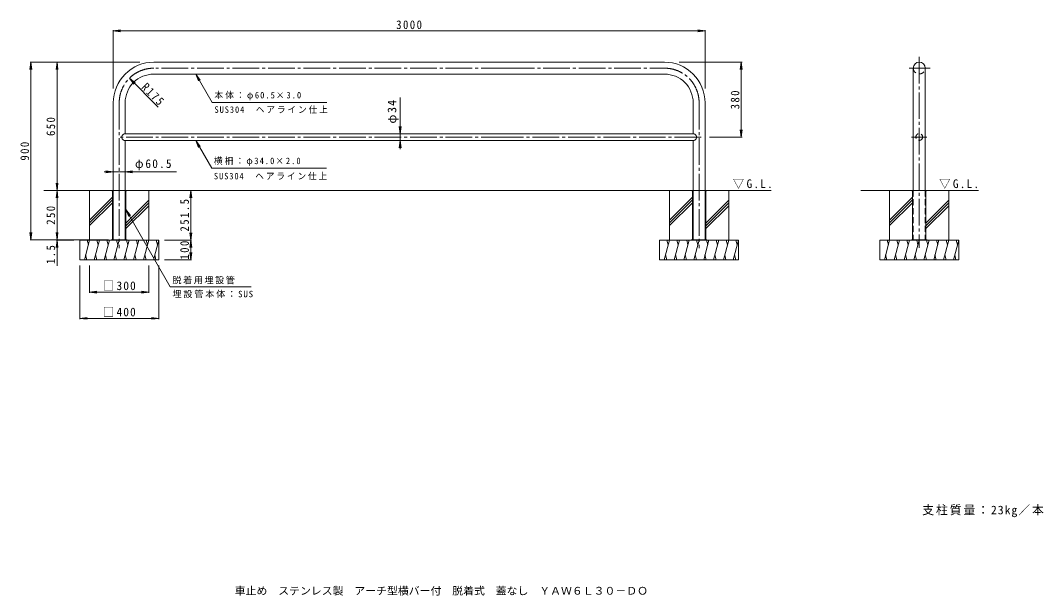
# Model space of a CAD drawing. Units: millimetres, scale not verified. Extents: x -2534 to 2653, y -2072 to 842.
import ezdxf
from ezdxf.enums import TextEntityAlignment as Align

# ---------------------------------------------------------------- set-up
doc = ezdxf.new("R2010")
doc.units = ezdxf.units.MM
doc.header["$LTSCALE"] = 15
doc.linetypes.add('CHAIN2', pattern=[12, 9, -1, 1, -1])
doc.linetypes.add('DASHED2', pattern=[3, 2, -1])
for name, color, linetype, lineweight in [('A-0_通り芯', 4, 'Continuous', 9), ('A-1_躯体', 7, 'Continuous', 9), ('A-2_仕上', 3, 'Continuous', 9), ('A-3_寸法', 3, 'DASHED2', 9), ('A-4_文字', 7, 'Continuous', 9), ('A-5_建具', 7, 'Continuous', 9), ('A-E_見え係り', 6, 'Continuous', 5)]:
    doc.layers.add(name, color=color, linetype=linetype, lineweight=lineweight)
doc.layers.add('F-5_F-5ﾚｲﾔ', color=2, linetype='Continuous')
doc.layers.add('F-F_F-Fﾚｲﾔ', color=2, linetype='Continuous')
doc.styles.add('ＭＳ ゴシック', font='')
doc.styles.get('ＭＳ ゴシック').set_extended_font_data('MS Gothic')

msp = doc.modelspace()

# ---------------------------------------------------------------- linework, layer by layer
at = {"layer": 'A-0_通り芯', "color": 7, "linetype": 'CHAIN2'}
for p, q in [((2022.47, 658.06), (2022.47, -310.11)), ((-63.19, 600.65), (-1857.93, 600.65)), ((-63.19, 600.65), (731.56, 600.65)), ((1970.59, 601.54), (2077.61, 601.54)), ((-2032.94, 425.65), (-2032.94, -311)), ((906.56, 425.65), (906.56, -311)), ((-63.19, 250.9), (-2040.52, 250.9)), ((917.02, 250.9), (-63.19, 250.9)), ((1983.69, 251.79), (2060.81, 251.79))]:
    msp.add_line(p, q, dxfattribs=at)
at = {"layer": 'A-0_通り芯'}
for p, q in [((-2070.44, -19.1), (-2032.94, -19.1)), ((-2070.44, -19.1), (-2070.44, -20.6)), ((-2070.44, -19.1), (-2070.44, -20.6)), ((-2066.94, -20.6), (-2070.44, -20.6)), ((-2066.94, -20.6), (-2066.94, -269.1)), ((-1995.44, -19.1), (-2032.94, -19.1)), ((-1998.94, -20.6), (-1998.94, -269.1)), ((-1995.44, -20.6), (-1998.94, -20.6)), ((-1995.44, -19.1), (-1995.44, -20.6)), ((869.06, -19.1), (906.56, -19.1)), ((869.06, -19.1), (869.06, -20.6)), ((869.06, -19.1), (869.06, -20.6)), ((872.56, -20.6), (869.06, -20.6)), ((872.56, -20.6), (872.56, -269.1)), ((944.06, -19.1), (906.56, -19.1)), ((940.56, -20.6), (940.56, -269.1)), ((944.06, -20.6), (940.56, -20.6)), ((944.06, -19.1), (944.06, -20.6)), ((1984.97, -19.1), (1984.97, -20.6)), ((1984.97, -19.1), (1984.97, -20.6)), ((1984.97, -19.1), (2059.97, -19.1)), ((1984.97, -20.6), (1988.47, -20.6)), ((1988.47, -20.6), (1988.47, -269.1)), ((2056.47, -20.6), (2056.47, -269.1)), ((2059.97, -20.6), (2056.47, -20.6)), ((2059.97, -19.1), (2059.97, -20.6))]:
    msp.add_line(p, q, dxfattribs=at)
at = {"layer": 'A-0_通り芯', "linetype": 'DASHED2'}
for p, q in [((-2065.44, -20.6), (-2065.44, -269.1)), ((-2000.44, -20.6), (-2000.44, -269.1)), ((874.06, -20.6), (874.06, -269.1)), ((939.06, -20.6), (939.06, -269.1)), ((1989.97, -20.6), (1989.97, -269.1)), ((2054.97, -20.6), (2054.97, -269.1))]:
    msp.add_line(p, q, dxfattribs=at)
at = {"layer": 'A-0_通り芯', "color": 7, "linetype": 'CHAIN2'}
for centre, start, end in [((-1857.94, 425.65), 89.99976, 180), ((731.56, 425.65), 0, 90.00024)]:
    msp.add_arc(centre, 175, start, end, dxfattribs=at)
at = {"layer": 'A-0_通り芯', "linetype": 'DASHED2'}
for centre, start, end in [((-2066.94, -20.6), 0, 90), ((-1998.94, -20.6), 90, 180), ((872.56, -20.6), 0, 90), ((940.56, -20.6), 90, 180), ((1988.47, -20.6), 0, 90), ((2056.47, -20.6), 90, 180)]:
    msp.add_arc(centre, 1.5, start, end, dxfattribs=at)
at = {"layer": 'A-1_躯体', "color": 3}
for p, q in [((1992.22, 85.88), (1992.22, -19.1)), ((2052.72, 70.39), (2052.72, -19.1))]:
    msp.add_line(p, q, dxfattribs=at)
at = {"layer": 'A-1_躯体'}
for p, q in [((-1992.94, -269.1), (-2072.94, -269.1)), ((-2072.94, -269.1), (-2072.94, -270.6)), ((-2045.44, -269.1), (-2045.44, -270.6)), ((-2020.44, -269.1), (-2020.44, -270.6)), ((-1992.94, -269.1), (-1992.94, -270.6)), ((946.56, -269.1), (866.56, -269.1)), ((866.56, -269.1), (866.56, -270.6)), ((894.06, -269.1), (894.06, -270.6)), ((919.06, -269.1), (919.06, -270.6)), ((946.56, -269.1), (946.56, -270.6)), ((1982.47, -269.1), (1982.47, -270.6)), ((2062.47, -269.1), (1982.47, -269.1)), ((2009.97, -269.1), (2009.97, -270.6)), ((2034.97, -269.1), (2034.97, -270.6)), ((2062.47, -269.1), (2062.47, -270.6))]:
    msp.add_line(p, q, dxfattribs=at)
at = {"layer": 'A-2_仕上'}
for p, q in [((-63.19, 630.9), (-1857.93, 630.9)), ((-63.19, 630.9), (731.56, 630.9)), ((1992.22, 601.54), (1992.22, 51.52)), ((2052.72, 601.54), (2052.72, 51.58)), ((-63.19, 570.4), (-1857.93, 570.4)), ((-63.19, 570.4), (731.56, 570.4)), ((-2063.19, 425.65), (-2063.19, -269.1)), ((-2002.69, 425.65), (-2002.69, 267.9)), ((876.31, 425.65), (876.31, 267.9)), ((936.81, 425.65), (936.81, -269.1)), ((-63.19, 267.9), (-2002.69, 267.9)), ((-63.19, 267.9), (876.31, 267.9)), ((-2002.69, 233.9), (-63.19, 233.9)), ((-2002.69, 233.9), (-2002.69, -269.1)), ((876.31, 233.9), (-63.19, 233.9)), ((876.31, 233.9), (876.31, -269.1))]:
    msp.add_line(p, q, dxfattribs=at)
at = {"layer": 'A-2_仕上', "linetype": 'DASHED2'}
msp.add_circle((2022.47, 251.79), 17, dxfattribs=at)
at = {"layer": 'A-2_仕上'}
for centre, radius, start, end in [((-1857.94, 425.65), 205.25, 89.99977, 180), ((731.56, 425.65), 205.25, 0, 90.00023), ((2022.47, 601.54), 30.25, 0, 180), ((-1857.94, 425.65), 144.75, 89.9998, 180), ((731.56, 425.65), 144.75, 0, 90.0002), ((-2002.69, 250.9), 17, 89.99959, 270), ((876.31, 250.9), 17, 270, 90.00041)]:
    msp.add_arc(centre, radius, start, end, dxfattribs=at)
at = {"layer": 'A-2_仕上', "linetype": 'DASHED2'}
msp.add_arc((2022.47, 601.54), 30.25, 180.00047, 0.00047, dxfattribs=at)
at = {"layer": 'A-3_寸法'}
for p, q in [((-2063.19, -19.1), (-2063.19, -269.1)), ((-2002.69, -19.1), (-2002.69, -269.1)), ((876.31, -19.1), (876.31, -269.1)), ((936.81, -19.1), (936.81, -269.1)), ((1992.22, -19.1), (1992.22, -269.1)), ((2052.72, -19.1), (2052.72, -269.1))]:
    msp.add_line(p, q, dxfattribs=at)
at = {"layer": 'A-4_文字'}
for p, q in [((-2063.19, 789.31), (-2026.01, 794.21)), ((-2063.19, 793.81), (-2063.19, 498.4)), ((-2063.19, 789.31), (936.81, 789.31)), ((-2063.19, 789.31), (-2026.01, 784.42)), ((936.81, 789.31), (899.64, 794.21)), ((936.81, 789.31), (899.64, 784.42)), ((936.81, 793.81), (936.81, 498.4)), ((-2480.41, 630.9), (-2485.3, 593.72)), ((-2484.91, 630.9), (-1928.41, 630.9)), ((-2480.41, -269.1), (-2480.41, 630.9)), ((-2480.41, 630.9), (-2475.51, 593.72)), ((-2348.31, 630.9), (-2353.2, 593.72)), ((-2348.31, -269.1), (-2348.31, 630.9)), ((-2348.31, 630.9), (-2343.41, 593.72)), ((1124.71, 630.9), (805.85, 630.9)), ((1120.21, 630.9), (1115.31, 593.72)), ((1120.21, 250.9), (1120.21, 630.9)), ((1120.21, 630.9), (1125.1, 593.72)), ((-1981.68, 549.4), (-1951.94, 526.56)), ((-1981.68, 549.4), (-1958.86, 519.64)), ((-1834.96, 402.59), (-1981.68, 549.4)), ((-1644.81, 570.4), (-1621.98, 540.65)), ((-1644.81, 570.4), (-1630.46, 535.76)), ((-608.2, 267.9), (-608.2, 452.18)), ((-608.2, 267.9), (-613.09, 305.08)), ((-608.2, 267.9), (-603.3, 305.08)), ((-608.2, 267.9), (-608.2, 233.9)), ((1120.21, 250.9), (1115.31, 288.08)), ((1120.21, 250.9), (1125.1, 288.08)), ((-1644.81, 233.9), (-1621.9, 204.22)), ((-1644.81, 233.9), (-1630.36, 199.3)), ((-608.2, 233.9), (-613.09, 196.72)), ((-608.2, 233.9), (-603.3, 196.72)), ((-608.2, 233.9), (-608.2, 190.88)), ((1124.71, 250.9), (959.85, 250.9)), ((-2063.19, 75.43), (-2109.17, 75.43)), ((-2063.19, 75.43), (-2100.36, 80.32)), ((-2063.19, 75.43), (-2100.36, 70.53)), ((-2002.69, 75.43), (-2063.19, 75.43)), ((-2002.69, 75.43), (-1965.51, 80.32)), ((-2002.69, 75.43), (-1965.51, 70.53)), ((-2002.69, 75.43), (-1742.09, 75.43)), ((-2348.31, -19.1), (-2353.2, 18.08)), ((-2348.31, -19.1), (-2343.41, 18.08)), ((-2348.31, -19.1), (-2353.2, -56.27)), ((-2348.31, -19.1), (-2343.41, -56.27)), ((-1670.22, -19.1), (-1675.11, -56.27)), ((-1670.22, -19.1), (-1665.32, -56.27)), ((-1670.22, -270.6), (-1670.22, -19.1)), ((-1998.94, -116.24), (-1976.2, -146.06)), ((-1998.94, -116.24), (-1984.69, -150.93)), ((-2480.41, -269.1), (-2485.3, -231.92)), ((-2480.41, -269.1), (-2475.51, -231.92)), ((-2348.31, -269.1), (-2353.2, -231.92)), ((-2348.31, -269.1), (-2343.41, -231.92)), ((-1670.22, -270.6), (-1675.11, -233.42)), ((-1670.22, -270.6), (-1665.32, -233.42)), ((-2484.91, -269.1), (-2086.89, -269.1)), ((-2352.81, -270.6), (-2262.94, -270.6)), ((-2348.31, -270.6), (-2343.41, -307.77)), ((-2348.31, -270.6), (-2348.31, -401.35)), ((-1665.72, -270.6), (-1802.94, -270.6)), ((-1670.22, -270.6), (-1675.11, -307.77)), ((-1670.22, -370.6), (-1670.22, -270.6)), ((-1670.22, -270.6), (-1665.32, -307.77)), ((-1670.22, -370.6), (-1675.11, -333.42)), ((-1670.22, -370.6), (-1665.32, -333.42)), ((-2232.94, -671.86), (-2232.94, -399.1)), ((-2182.94, -538.8), (-2182.94, -399.1)), ((-1882.94, -538.8), (-1882.94, -399.1)), ((-1832.94, -671.86), (-1832.94, -399.1)), ((-1665.72, -370.6), (-1802.94, -370.6)), ((-2182.94, -534.3), (-2145.76, -529.41)), ((-2182.94, -534.3), (-1882.94, -534.3)), ((-2182.94, -534.3), (-2145.76, -539.2)), ((-1882.94, -534.3), (-1920.11, -529.41)), ((-1882.94, -534.3), (-1920.11, -539.2)), ((-2232.94, -667.36), (-2195.76, -662.46)), ((-2232.94, -667.36), (-1832.94, -667.36)), ((-2232.94, -667.36), (-2195.76, -672.25)), ((-1832.94, -667.36), (-1870.11, -662.46)), ((-1832.94, -667.36), (-1870.11, -672.25))]:
    msp.add_line(p, q, dxfattribs=at)
msp.add_lwpolyline([(-2348.31, -269.1), (-2348.31, -270.6), (-2353.2, -307.77)], dxfattribs=at)
at = {"layer": 'A-5_建具'}
for p, q in [((-1644.81, 570.4), (-1561.82, 426.66)), ((-1561.82, 426.66), (-980.17, 426.66)), ((-1644.81, 233.9), (-1563.49, 93.95)), ((-1563.49, 93.95), (-983.02, 93.95)), ((-1998.94, -116.24), (-1774.89, -507.09)), ((-1363.44, -507.09), (-1774.89, -507.09))]:
    msp.add_line(p, q, dxfattribs=at)
at = {"layer": 'A-E_見え係り'}
for p, q in [((-2070.44, -19.1), (-2415.84, -19.1)), ((-2182.94, -270.6), (-2182.94, -19.1)), ((-1995.44, -19.1), (876.31, -19.1)), ((-1882.94, -270.6), (-1882.94, -19.1)), ((756.56, -270.6), (756.56, -19.1)), ((1272.3, -19.1), (936.81, -19.1)), ((1056.56, -270.6), (1056.56, -19.1)), ((1725.92, -19.1), (1984.97, -19.1)), ((1872.47, -270.6), (1872.47, -19.1)), ((2059.97, -19.1), (2322.17, -19.1)), ((2172.47, -270.6), (2172.47, -19.1)), ((-2066.94, -53.29), (-2182.94, -169.29)), ((-2066.94, -67.43), (-2182.94, -183.43)), ((-2066.94, -81.57), (-2182.94, -197.57)), ((-1882.94, -68.17), (-1998.94, -184.17)), ((-1882.94, -82.31), (-1998.94, -198.31)), ((-1882.94, -96.45), (-1998.94, -212.45)), ((872.56, -53.29), (756.56, -169.29)), ((872.56, -67.43), (756.56, -183.43)), ((872.56, -81.57), (756.56, -197.57)), ((1056.56, -68.17), (940.56, -184.17)), ((1056.56, -82.31), (940.56, -198.31)), ((1056.56, -96.45), (940.56, -212.45)), ((1988.47, -53.29), (1872.47, -169.29)), ((1988.47, -67.43), (1872.47, -183.43)), ((1988.47, -81.57), (1872.47, -197.57)), ((2172.47, -68.17), (2056.47, -184.17)), ((2172.47, -82.31), (2056.47, -198.31)), ((2172.47, -96.45), (2056.47, -212.45)), ((-2232.94, -270.6), (-1832.94, -270.6)), ((-2232.94, -370.6), (-2232.94, -270.6)), ((-2182.94, -270.6), (-2209.73, -370.6)), ((-2195.98, -270.6), (-2189.46, -294.95)), ((-2132.94, -270.6), (-2159.73, -370.6)), ((-2145.98, -270.6), (-2139.46, -294.95)), ((-2082.94, -270.6), (-2109.73, -370.6)), ((-2095.98, -270.6), (-2089.46, -294.95)), ((-2032.94, -270.6), (-2059.73, -370.6)), ((-2045.98, -270.6), (-2039.46, -294.95)), ((-1982.94, -270.6), (-2009.73, -370.6)), ((-1995.98, -270.6), (-1989.46, -294.95)), ((-1932.94, -270.6), (-1959.73, -370.6)), ((-1945.98, -270.6), (-1939.46, -294.95)), ((-1882.94, -270.6), (-1909.73, -370.6)), ((-1895.98, -270.6), (-1889.46, -294.95)), ((-1832.94, -270.6), (-1859.73, -370.6)), ((-1845.98, -270.6), (-1839.46, -294.95)), ((-1832.94, -370.6), (-1832.94, -270.6)), ((706.56, -270.6), (1106.56, -270.6)), ((706.56, -370.6), (706.56, -270.6)), ((756.56, -270.6), (729.77, -370.6)), ((743.52, -270.6), (750.04, -294.95)), ((806.56, -270.6), (779.77, -370.6)), ((793.52, -270.6), (800.04, -294.95)), ((856.56, -270.6), (829.77, -370.6)), ((843.52, -270.6), (850.04, -294.95)), ((906.56, -270.6), (879.77, -370.6)), ((893.52, -270.6), (900.04, -294.95)), ((956.56, -270.6), (929.77, -370.6)), ((943.52, -270.6), (950.04, -294.95)), ((1006.56, -270.6), (979.77, -370.6)), ((993.52, -270.6), (1000.04, -294.95)), ((1056.56, -270.6), (1029.77, -370.6)), ((1043.52, -270.6), (1050.04, -294.95)), ((1106.56, -270.6), (1079.77, -370.6)), ((1093.52, -270.6), (1100.04, -294.95)), ((1106.56, -370.6), (1106.56, -270.6)), ((1822.47, -270.6), (2222.47, -270.6)), ((1822.47, -370.6), (1822.47, -270.6)), ((1872.47, -270.6), (1845.68, -370.6)), ((1859.43, -270.6), (1865.95, -294.95)), ((1922.47, -270.6), (1895.68, -370.6)), ((1909.43, -270.6), (1915.95, -294.95)), ((1972.47, -270.6), (1945.68, -370.6)), ((1959.43, -270.6), (1965.95, -294.95)), ((2022.47, -270.6), (1995.68, -370.6)), ((2009.43, -270.6), (2015.95, -294.95)), ((2072.47, -270.6), (2045.68, -370.6)), ((2059.43, -270.6), (2065.95, -294.95)), ((2122.47, -270.6), (2095.68, -370.6)), ((2109.43, -270.6), (2115.95, -294.95)), ((2172.47, -270.6), (2145.68, -370.6)), ((2159.43, -270.6), (2165.95, -294.95)), ((2222.47, -270.6), (2195.68, -370.6)), ((2209.43, -270.6), (2215.95, -294.95)), ((2222.47, -370.6), (2222.47, -270.6)), ((-2196.68, -370.6), (-2203.21, -346.25)), ((-2146.68, -370.6), (-2153.21, -346.25)), ((-2096.68, -370.6), (-2103.21, -346.25)), ((-2046.68, -370.6), (-2053.21, -346.25)), ((-1996.68, -370.6), (-2003.21, -346.25)), ((-1946.68, -370.6), (-1953.21, -346.25)), ((-1896.68, -370.6), (-1903.21, -346.25)), ((-1846.68, -370.6), (-1853.21, -346.25)), ((742.82, -370.6), (736.29, -346.25)), ((792.82, -370.6), (786.29, -346.25)), ((842.82, -370.6), (836.29, -346.25)), ((892.82, -370.6), (886.29, -346.25)), ((942.82, -370.6), (936.29, -346.25)), ((992.82, -370.6), (986.29, -346.25)), ((1042.82, -370.6), (1036.29, -346.25)), ((1092.82, -370.6), (1086.29, -346.25)), ((1858.73, -370.6), (1852.2, -346.25)), ((1908.73, -370.6), (1902.2, -346.25)), ((1958.73, -370.6), (1952.2, -346.25)), ((2008.73, -370.6), (2002.2, -346.25)), ((2058.73, -370.6), (2052.2, -346.25)), ((2108.73, -370.6), (2102.2, -346.25)), ((2158.73, -370.6), (2152.2, -346.25)), ((2208.73, -370.6), (2202.2, -346.25)), ((-2232.94, -370.6), (-1832.94, -370.6)), ((706.56, -370.6), (1106.56, -370.6)), ((1822.47, -370.6), (2222.47, -370.6))]:
    msp.add_line(p, q, dxfattribs=at)

# ---------------------------------------------------------------- texts
at = {"layer": 'A-4_文字', "color": 2, "char_height": 43.99, "attachment_point": 7, "style": 'ＭＳ ゴシック'}
for s, insert in [('\\T1.28;\\W0.9;3000', (-628.81, 798.31)), ('\\T1.22;\\W0.95;φ60.5', (-1952.87, 82.92)), ('\\T1.21;\\W0.95;□300', (-2115.44, -525.3)), ('\\T1.21;\\W0.95;□400', (-2115.44, -658.36))]:
    msp.add_mtext(s, dxfattribs=dict(at, insert=insert))
for s, insert, rotation in [('\\T1.28;\\W0.9;R175', (-1924.63, 499.77), 315), ('\\T1.27;\\W0.9;380', (1111.21, 392.15), 90), ('\\T1.19;φ34', (-616.48, 319.77), 90), ('\\T1.27;\\W0.9;650', (-2357.31, 257.15), 90), ('\\T1.27;\\W0.9;900', (-2489.41, 132.15), 90), ('\\T1.27;\\W0.9;250', (-2357.31, -192.85), 90), ('\\T1.28;\\W0.9;251.5', (-1679.22, -227.35), 90), ('\\T1.27;\\W0.9;1.5', (-2357.31, -391.64), 90), ('\\T1.27;\\W0.9;100', (-1679.22, -369.35), 90)]:
    msp.add_mtext(s, dxfattribs=dict(at, insert=insert, rotation=rotation))
at = {"layer": 'A-5_建具', "char_height": 32.99, "attachment_point": 7, "style": 'ＭＳ ゴシック'}
for s, insert in [('\\T1.25;\\W0.95;本体：φ60.5×3.0', (-1550.17, 438.38)), ('\\T1.22;\\W0.95;SUS304\u3000ヘアライン仕上', (-1550.17, 370.56)), ('\\T1.25;\\W0.95;横柵：φ34.0×2.0', (-1553.02, 105.36)), ('\\T1.22;\\W0.95;SUS304\u3000ヘアライン仕上', (-1553.02, 33.59)), ('\\T1.17;脱着用埋設管', (-1763.11, -494.41)), ('\\T1.2;埋設管本体：SUS', (-1763.11, -564.31))]:
    msp.add_mtext(s, dxfattribs=dict(at, insert=insert))
at = {"layer": 'A-5_建具', "color": 2, "char_height": 43.99, "attachment_point": 7, "style": 'ＭＳ ゴシック'}
for insert in [(1077.67, -11.02), (2123.42, -11.02)]:
    msp.add_mtext('\\T1.22;\\W0.95;▽G.L.', dxfattribs=dict(at, insert=insert))
at = {"layer": 'F-5_F-5ﾚｲﾔ', "insert": (2037.73, -1675.26), "char_height": 43.99, "attachment_point": 7, "style": 'ＭＳ ゴシック'}
msp.add_mtext('\\T1.16;支柱質量：23kg／本', dxfattribs=at)
at = {"layer": 'F-F_F-Fﾚｲﾔ', "style": 'ＭＳ ゴシック', "width": 1.05}
msp.add_text('車止め\u3000ステンレス製\u3000アーチ型横バー付\u3000脱着式\u3000蓋なし\u3000ＹＡＷ６Ｌ３０－ＤＯ', height=38.49, dxfattribs=at).set_placement((-1447.28, -2079.43), align=Align.BOTTOM_LEFT)

doc.saveas('drawing.dxf')
